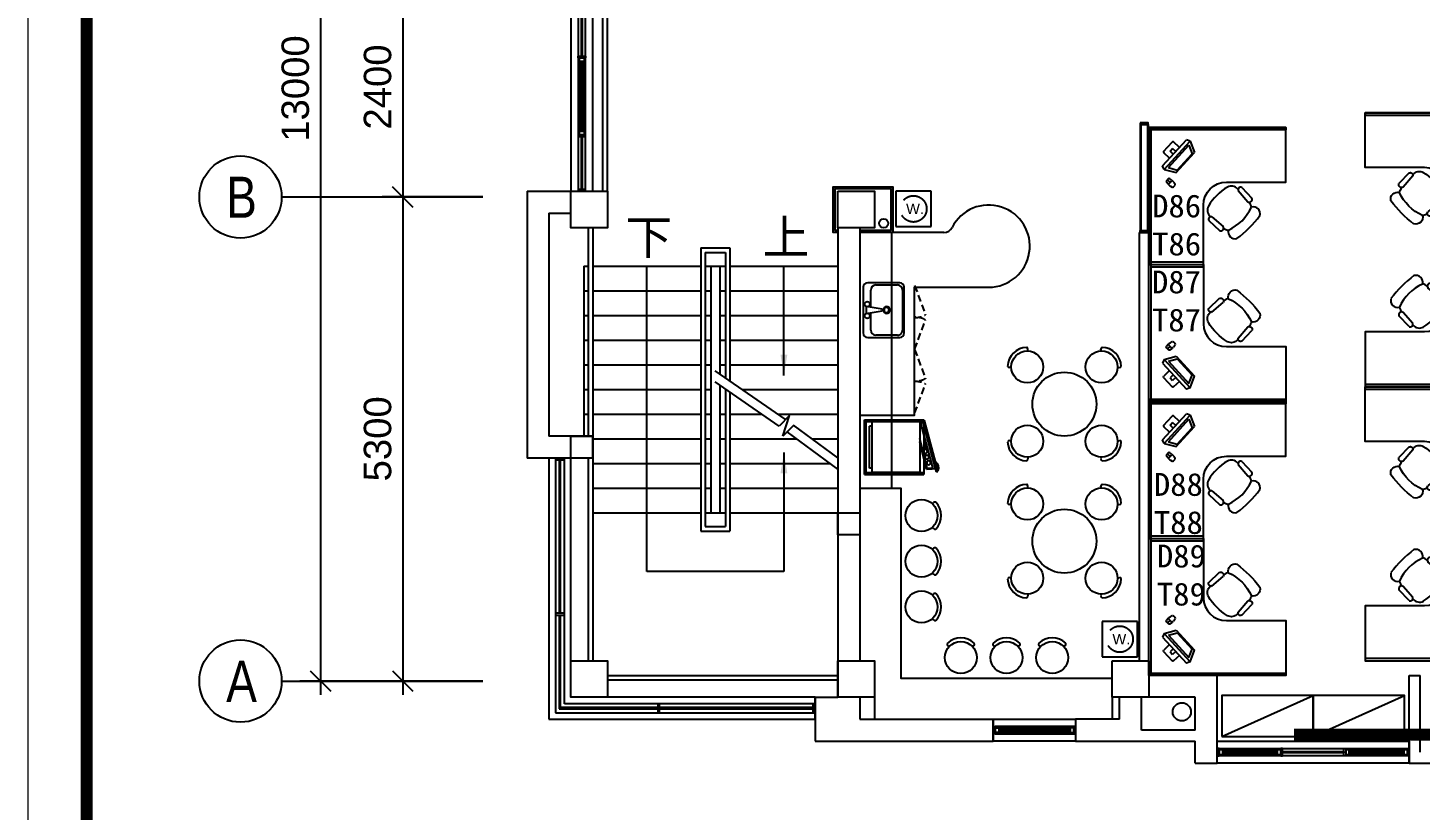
# Model space of a CAD drawing. Header units: millimetres. Extents: x 526420 to 928802, y 401925 to 509768.
# Drawn here: x 737686 to 752917, y 418366 to 426931 of the extents above; entities that cross this region are included whole.
import ezdxf
from ezdxf.enums import TextEntityAlignment as Align

# ---------------------------------------------------------------- set-up
doc = ezdxf.new("R2010")
doc.units = ezdxf.units.MM
doc.header["$LTSCALE"] = 3000
doc.header["$MEASUREMENT"] = 0
for name, pattern in [('CENTER', [2, 1.25, -0.25, 0.25, -0.25]), ('DASH', [0.35, 0.25, -0.1]), ('DASHED2', [0.375, 0.25, -0.125]), ('HIDDEN', [0.375, 0.25, -0.125]), ('TRATTEGGIATA2', [0.375, 0.25, -0.125])]:
    doc.linetypes.add(name, pattern=pattern)
doc.layers.get('0').update_dxf_attribs({"linetype": 'CONTINUOUS'})
for name, color, linetype in [('A', 7, 'CONTINUOUS'), ('D-WALL', 7, 'CONTINUOUS'), ('D-WINDOW', 7, 'CONTINUOUS'), ('P-FURNI-A', 7, 'CONTINUOUS'), ('P-FURNI-I', 7, 'CONTINUOUS'), ('P-STAIR', 7, 'CONTINUOUS'), ('P-TEXT', 7, 'CONTINUOUS'), ('P-WALL', 7, 'CONTINUOUS'), ('窗台线', 7, 'CONTINUOUS')]:
    doc.layers.add(name, color=color, linetype=linetype)
doc.styles.add('Arial', font='ARIAL.TTF')
doc.styles.get("Standard").update_dxf_attribs({"font": 'romans.shx', "width": 0.65, "bigfont": 'hzfs1.shx'})
doc.styles.add('TITLE', font='ARIAL.TTF')
doc.dimstyles.new('ARROW-N150', dxfattribs={"dimscale": 150, "dimtxt": 2.5, "dimasz": 1.5, "dimexe": 1.5, "dimexo": 1.5, "dimgap": 0.8, "dimtad": 1, "dimdec": 0, "dimdsep": 46, "dimtxsty": 'Arial', "dimblk": 'ARCHTICK', "dimcen": 0, "dimdle": 1, "dimclrd": 6, "dimclre": 6, "dimclrt": 2, "dimadec": 0, "dimazin": 0, "dimtfac": 1, "dimtdec": 0, "dimtofl": 0, "dimtmove": 2, "dimatfit": 3, "dimfxl": 0, "dimtolj": 1, "dimtzin": 0, "dimarcsym": 0})

# ---------------------------------------------------------------- blocks, each defined once
blk = doc.blocks.new('_ArchTick')
at = {"color": 0, "linetype": 'ByBlock', "const_width": 0.15}
blk.add_lwpolyline([(-0.5, -0.5), (0.5, 0.5)], dxfattribs=at)
blk = doc.blocks.new('1000')
at = {"layer": 'P-FURNI-I', "ltscale": 100}
blk.add_line((28802, 29151), (29802, 29601), dxfattribs=at)
blk.add_lwpolyline([(28802, 29151), (29802, 29151), (29802, 29601), (28802, 29601)], close=True, dxfattribs=at)
blk = doc.blocks.new('01')
at = {"layer": 'P-FURNI-I'}
for p, q in [((432934, 369923), (432939, 369761)), ((432977, 369943), (432978, 369937)), ((432977, 369943), (432978, 369937)), ((432986, 369927), (432999, 369766)), ((433392, 369927), (433379, 369766)), ((433401, 369943), (433400, 369937)), ((433443, 369923), (433439, 369761))]:
    blk.add_line(p, q, dxfattribs=at)
for centre, radius, start, end in [((433065, 369951), 88.6, 106.1087, 185), ((433189, 369430), 624, 76.275, 103.725), ((433312, 369951), 88.6, 355, 73.8913), ((432961, 369914), 27.9, 26.0431, 161.2838), ((433417, 369914), 27.9, 18.7162, 153.9569), ((432968, 369773), 31.7, 202.1564, 347.1337), ((433049, 369631), 76.4, 120.3927, 239.6073), ((433165, 369775), 177, 188.0952, 206.382), ((433189, 370167), 503, 249.209, 290.791), ((433329, 369631), 76.4, 300.3927, 59.6073), ((433210, 369775), 177, 333.7878, 352.6653), ((433410, 369773), 31.7, 192.8663, 337.8436), ((433189, 370937), 1384, 262.5907, 277.4093)]:
    blk.add_arc(centre, radius, start, end, dxfattribs=at)
blk = doc.blocks.new('fgh')
at = {"layer": 'P-FURNI-I', "color": 8}
for p, q in [((2881731, 1539677), (2881748, 1539717)), ((2881748, 1539717), (2882135, 1539717)), ((2882151, 1539677), (2882135, 1539717)), ((2881731, 1539677), (2882152, 1539677)), ((2881731, 1539677), (2881793, 1539557)), ((2881775, 1539657), (2882108, 1539657)), ((2881775, 1539657), (2881820, 1539569)), ((2881793, 1539557), (2882090, 1539557)), ((2881820, 1539569), (2882063, 1539569)), ((2882108, 1539657), (2882063, 1539569)), ((2882152, 1539677), (2882090, 1539557))]:
    blk.add_line(p, q, dxfattribs=at)
at = {"layer": 'P-FURNI-I', "color": 8, "linetype": 'ByBlock'}
for p, q in [((2881861, 1539717), (2881861, 1539805)), ((2881871, 1539815), (2882011, 1539815)), ((2881921, 1539717), (2881921, 1539766)), ((2881921, 1539766), (2881961, 1539766)), ((2881961, 1539717), (2881961, 1539766)), ((2882021, 1539717), (2882021, 1539805)), ((2881640, 1539536), (2881644, 1539564)), ((2881640, 1539536), (2881640, 1539516)), ((2881686, 1539573), (2881653, 1539573)), ((2881670, 1539573), (2881670, 1539533)), ((2881700, 1539536), (2881696, 1539564)), ((2881700, 1539536), (2881700, 1539516)), ((2881641, 1539504), (2881647, 1539481)), ((2881698, 1539504), (2881692, 1539481))]:
    blk.add_line(p, q, dxfattribs=at)
for centre, radius, start, end in [((2881871, 1539805), 10, 90, 180), ((2882011, 1539805), 10, 0, 90), ((2881670, 1539666), 133, 256.9768, 283.0232), ((2881653, 1539563), 10, 90, 171.897), ((2881686, 1539563), 10, 8.103, 90), ((2881690, 1539516), 50, 180, 194.3434), ((2881657, 1539483), 10, 194.3434, 270), ((2881670, 1539560), 88, 261.6292, 278.3708), ((2881682, 1539483), 10, 270, 345.6566), ((2881650, 1539516), 50, 345.6566, 0)]:
    blk.add_arc(centre, radius, start, end, dxfattribs=at)
blk = doc.blocks.new('A$C5CE27DA8')
at = {"layer": 'P-FURNI-I'}
for points in [[(1500, 6000), (1500, 4500), (900, 4500), (900, 5150, 0.414213), (650, 5400), (0, 5400), (0, 6000), (1500, 6000)], [(1500, 3000), (1500, 4500), (900, 4500), (900, 3850, -0.414213), (650, 3600), (0, 3600), (0, 3000), (1500, 3000)]]:
    blk.add_lwpolyline(points, format="xyb", close=True, dxfattribs=at)
at = {"layer": 'P-FURNI-I', "color": 8}
for points in [[(0, 6000), (0, 5975), (1500, 5975), (1500, 6000)], [(1475, 3000), (1500, 3000), (1500, 6000), (1475, 6000)], [(900, 4475), (900, 4525), (1475, 4525), (1475, 4475)], [(0, 3025), (0, 3000), (1500, 3000), (1500, 3025)]]:
    blk.add_lwpolyline(points, close=True, dxfattribs=at)
at = {"layer": 'P-FURNI-I', "color": 8, "xscale": -1, "rotation": 312.5296455919008}
blk.add_blockref('fgh', (814667, -3158865), dxfattribs=at)
at = {"layer": 'P-FURNI-I', "color": 6, "extrusion": (0, 0, -1), "zscale": -1, "rotation": 44.99999999999079}
blk.add_blockref('01', (-45398, -562724), dxfattribs=at)
at = {"layer": 'P-FURNI-I', "color": 6, "extrusion": (0, 0, -1), "xscale": -1, "zscale": -1, "rotation": 134.9999999999998}
blk.add_blockref('01', (-45398, 571724), dxfattribs=at)
at = {"layer": 'P-FURNI-I', "color": 8, "rotation": 227.4703544080915}
blk.add_blockref('fgh', (814667, 3167865), dxfattribs=at)
blk = doc.blocks.new('A$C7DD41DBC')
at = {"layer": 'P-FURNI-I', "color": 8, "linetype": 'DASHED2', "ltscale": 0.1}
for p, q in [((0, 350), (119, 30)), ((0, -350), (119, -30))]:
    blk.add_line(p, q, dxfattribs=at)
for centre, start, end in [((12, 202), 266.678, 301.9801), ((12, -202), 58.0199, 93.322)]:
    blk.add_arc(centre, 203, start, end, dxfattribs=at)

msp = doc.modelspace()

# ---------------------------------------------------------------- linework, layer by layer
at = {"color": 0, "ltscale": 0.7}
for p, q in [((740887, 432929), (740887, 419629)), ((741787, 427629), (741787, 424929)), ((741787, 425229), (741787, 419629)), ((742662, 425079), (741562, 425079)), ((742662, 425079), (741562, 425079)), ((742662, 419779), (740662, 419779)), ((742662, 419779), (741562, 419779))]:
    msp.add_line(p, q, dxfattribs=at)
at = {"color": 0, "linetype": 'ByBlock'}
for p, q in [((741674, 425192), (741899, 424967)), ((741899, 424967), (741674, 425192)), ((740774, 419892), (740999, 419667)), ((741674, 419892), (741899, 419667))]:
    msp.add_line(p, q, dxfattribs=at)
at = {"color": 0, "linetype": 'CENTER'}
for p, q in [((740462, 425079), (742662, 425079)), ((740462, 419779), (742662, 419779))]:
    msp.add_line(p, q, dxfattribs=at)
at = {"color": 0, "ltscale": 5}
for centre in [(740012, 425079), (740012, 419779)]:
    msp.add_circle(centre, 450, dxfattribs=at)
at = {"color": 7, "ltscale": 0.7}
for centre, radius in [((747047, 424791), 50), ((750310, 419442), 100)]:
    msp.add_circle(centre, radius, dxfattribs=at)
at = {"layer": 'A', "linetype": 'ByBlock', "lineweight": 0}
for points in [[(793109, 442890), (737686, 442890), (737686, 403321), (793109, 403321)], [(738330, 403965), (792465, 403965), (792465, 442246), (738330, 442246)]]:
    msp.add_lwpolyline(points, close=True, dxfattribs=at)
at = {"layer": 'A', "linetype": 'ByBlock', "lineweight": 0, "const_width": 129}
msp.add_lwpolyline([(738330, 403965), (792465, 403965), (792465, 442246), (738330, 442246)], close=True, dxfattribs=at)
msp.add_lwpolyline([(751537, 419192), (782805, 419199)], dxfattribs=at)
at = {"layer": 'D-WALL', "color": 7, "ltscale": 0.7}
for p, q in [((743147, 425141), (743627, 425141)), ((743147, 425141), (743147, 422221)), ((743387, 424901), (743627, 424901)), ((743387, 424901), (743387, 422461)), ((746547, 424741), (746547, 419601)), ((749847, 420001), (749847, 424691)), ((749847, 424691), (749947, 424691)), ((749847, 424691), (749947, 424691)), ((749947, 420001), (749947, 424691)), ((743867, 422461), (743387, 422461)), ((743867, 422221), (743867, 422461)), ((743867, 422221), (743147, 422221)), ((750697, 419841), (749947, 419841)), ((750697, 418881), (750697, 419841)), ((752797, 419841), (752917, 419841)), ((752797, 418881), (752797, 419841)), ((752797, 419841), (752917, 419841)), ((752917, 419001), (752917, 419841)), ((746297, 419601), (746547, 419601)), ((746297, 419601), (746297, 419121)), ((746787, 419601), (746787, 419361)), ((746947, 419601), (746947, 419361)), ((749547, 419601), (749547, 419361)), ((749627, 419361), (749627, 419601)), ((749867, 419241), (749867, 419601)), ((750457, 419601), (749947, 419601)), ((750457, 419241), (750457, 419601)), ((746787, 419361), (748247, 419361)), ((748247, 419361), (748247, 419121)), ((749147, 419361), (749147, 419121)), ((749627, 419361), (749147, 419361)), ((750457, 419241), (749867, 419241)), ((746297, 419121), (748247, 419121)), ((749147, 419121), (750457, 419121)), ((750457, 418881), (750457, 419121)), ((750457, 418881), (750697, 418881)), ((752797, 418881), (753347, 418881))]:
    msp.add_line(p, q, dxfattribs=at)
at = {"layer": 'D-WALL', "color": 0, "ltscale": 0.7}
for p, q in [((746787, 424741), (746787, 420001)), ((750697, 419841), (749947, 419841))]:
    msp.add_line(p, q, dxfattribs=at)
at = {"layer": 'D-WALL', "color": 7, "ltscale": 100}
for p, q in [((749547, 420001), (749947, 420001)), ((749547, 419601), (749547, 420001)), ((749947, 420001), (749947, 419601)), ((749947, 419601), (749547, 419601))]:
    msp.add_line(p, q, dxfattribs=at)
for points in [[(743627, 425141), (744027, 425141), (744027, 424741), (743627, 424741)], [(743627, 422461), (743867, 422461), (743867, 422221), (743627, 422221)], [(746547, 421621), (746787, 421621), (746787, 421381), (746547, 421381)], [(743627, 420001), (744027, 420001), (744027, 419601), (743627, 419601)], [(746547, 420001), (746947, 420001), (746947, 419601), (746547, 419601)]]:
    msp.add_lwpolyline(points, close=True, dxfattribs=at)
at = {"layer": 'D-WALL', "color": 0, "ltscale": 100}
msp.add_lwpolyline([(746547, 425141), (746947, 425141), (746947, 424741), (746547, 424741)], close=True, dxfattribs=at)
at = {"layer": 'D-WINDOW', "color": 0, "ltscale": 0.7}
for p, q in [((743627, 427221), (743627, 425141)), ((749127, 419281), (748267, 419281)), ((748267, 419281), (748267, 419201)), ((748267, 419266), (748307, 419266)), ((748267, 419216), (748267, 419266)), ((748307, 419216), (748267, 419216)), ((748267, 419201), (749127, 419201)), ((748307, 419266), (748307, 419216)), ((749087, 419266), (748307, 419266)), ((748307, 419266), (748307, 419216)), ((749087, 419249), (748307, 419249)), ((748307, 419249), (748307, 419234)), ((748307, 419234), (749087, 419234)), ((748307, 419216), (749087, 419216)), ((749127, 419266), (749087, 419266)), ((749087, 419266), (749087, 419216)), ((749087, 419216), (749087, 419266)), ((749087, 419234), (749087, 419249)), ((749087, 419216), (749127, 419216)), ((749147, 419281), (749127, 419281)), ((749127, 419281), (749127, 419201)), ((749127, 419201), (749127, 419281)), ((749127, 419216), (749127, 419266)), ((749127, 419201), (749147, 419201)), ((749147, 419201), (749147, 419281)), ((749147, 419121), (748247, 419121)), ((750717, 419041), (750697, 419041)), ((750697, 419041), (750697, 418961)), ((750717, 418961), (750717, 419041)), ((750717, 419041), (752777, 419041)), ((750717, 418961), (750717, 419041)), ((750757, 419026), (750717, 419026)), ((750717, 419026), (750717, 418976)), ((750757, 418976), (750757, 419026)), ((750757, 419026), (751352, 419026)), ((750757, 418976), (750757, 419026)), ((750757, 419009), (751352, 419009)), ((750757, 418994), (750757, 419009)), ((751352, 419026), (751352, 418976)), ((751392, 419026), (751352, 419026)), ((751352, 419026), (751352, 418976)), ((751352, 419009), (751352, 418994)), ((751412, 419041), (751392, 419041)), ((751392, 419041), (751392, 418961)), ((751392, 418976), (751392, 419026)), ((751412, 418961), (751412, 419041)), ((751412, 419009), (752082, 419009)), ((751412, 418994), (751412, 419009)), ((752082, 418961), (752082, 419041)), ((752082, 419041), (752102, 419041)), ((752082, 419009), (752082, 418994)), ((752102, 419041), (752102, 418961)), ((752142, 419026), (752102, 419026)), ((752102, 419026), (752102, 418976)), ((752142, 418976), (752142, 419026)), ((752142, 419026), (752737, 419026)), ((752142, 418976), (752142, 419026)), ((752142, 419009), (752737, 419009)), ((752142, 418994), (752142, 419009)), ((752737, 419026), (752737, 418976)), ((752737, 419009), (752737, 418994)), ((752777, 419041), (752777, 418961)), ((750697, 418961), (750717, 418961)), ((752797, 418881), (750697, 418881)), ((750717, 418976), (750757, 418976)), ((752777, 418961), (750717, 418961)), ((751352, 418994), (750757, 418994)), ((751352, 418976), (750757, 418976)), ((751352, 418976), (751392, 418976)), ((751392, 418961), (751412, 418961)), ((752082, 418994), (751412, 418994)), ((752102, 418961), (752082, 418961)), ((752102, 418976), (752142, 418976)), ((752737, 418994), (752142, 418994)), ((752737, 418976), (752142, 418976))]:
    msp.add_line(p, q, dxfattribs=at)
at = {"layer": 'D-WINDOW', "color": 0}
for p, q in [((743627, 422221), (743387, 422221)), ((743387, 422221), (743387, 419361)), ((743557, 422201), (743457, 422201)), ((743457, 422201), (743457, 419431)), ((743514, 422201), (743499, 422201)), ((743499, 422201), (743499, 420521)), ((743514, 420521), (743514, 422201)), ((743557, 419531), (743557, 422201)), ((743627, 419601), (743627, 422221)), ((743457, 420521), (743457, 420501)), ((743557, 420521), (743457, 420521)), ((743457, 420501), (743557, 420501)), ((743499, 420501), (743499, 419474)), ((743514, 419489), (743514, 420501)), ((743557, 420501), (743557, 420521)), ((743499, 419474), (744577, 419474)), ((744577, 419489), (743514, 419489)), ((746277, 419531), (743557, 419531)), ((746297, 419601), (743627, 419601)), ((744597, 419531), (744577, 419531)), ((744577, 419531), (744577, 419431)), ((744597, 419431), (744597, 419531)), ((746277, 419489), (744597, 419489)), ((744597, 419474), (746277, 419474)), ((746277, 419431), (746277, 419531)), ((746277, 419474), (746277, 419489)), ((746297, 419361), (746297, 419601)), ((743387, 419361), (746297, 419361)), ((743457, 419431), (746277, 419431)), ((744577, 419431), (744597, 419431))]:
    msp.add_line(p, q, dxfattribs=at)
at = {"layer": 'D-WINDOW', "color": 0, "ltscale": 0.7}
for points in [[(743707, 427201), (743707, 425161), (743787, 425161), (743787, 427201)], [(743739, 427201), (743739, 426621), (743754, 426621), (743754, 427201)], [(743739, 426561), (743739, 425801), (743754, 425801), (743754, 426561)], [(743739, 425741), (743739, 425161), (743754, 425161), (743754, 425741)]]:
    msp.add_lwpolyline(points, close=True, dxfattribs=at)
at = {"layer": 'D-WINDOW', "color": 7, "ltscale": 0.7}
for points in [[(743787, 426621), (743787, 426601), (743707, 426601), (743707, 426621)], [(743772, 426601), (743772, 426561), (743722, 426561), (743722, 426601)], [(743722, 426561), (743722, 425801), (743772, 425801), (743772, 426561)], [(743787, 425741), (743787, 425761), (743707, 425761), (743707, 425741)], [(743772, 425801), (743772, 425761), (743722, 425761), (743722, 425801)]]:
    msp.add_lwpolyline(points, close=True, dxfattribs=at)
at = {"layer": 'D-WINDOW', "color": 2, "ltscale": 0.7}
for points in [[(743787, 425141), (743787, 425161), (743707, 425161), (743707, 425141)], [(748247, 419281), (748267, 419281), (748267, 419201), (748247, 419201)], [(752737, 418976), (752777, 418976), (752777, 419026), (752737, 419026)], [(752797, 418961), (752777, 418961), (752777, 419041), (752797, 419041)]]:
    msp.add_lwpolyline(points, close=True, dxfattribs=at)
at = {"layer": 'D-WINDOW', "color": 2}
for points in [[(743457, 422221), (743457, 422201), (743557, 422201), (743557, 422221)], [(746277, 419431), (746297, 419431), (746297, 419531), (746277, 419531)]]:
    msp.add_lwpolyline(points, close=True, dxfattribs=at)
at = {"layer": 'P-FURNI-A', "color": 0, "ltscale": 100}
for points in [[(746547, 424691), (746497, 424691), (746497, 425191), (747147, 425191), (747147, 424691), (746787, 424691)], [(746547, 424711), (746517, 424711), (746517, 425171), (747127, 425171), (747127, 424711), (746787, 424711)]]:
    msp.add_lwpolyline(points, dxfattribs=at)
at = {"layer": 'P-FURNI-I', "color": 0, "linetype": 'DASH'}
for p, q in [((747566, 425141), (747182, 425141)), ((747182, 425141), (747182, 424757)), ((747566, 424757), (747566, 425141)), ((747182, 424757), (747566, 424757)), ((749823, 420430), (749439, 420430)), ((749439, 420430), (749439, 420046)), ((749823, 420046), (749823, 420430)), ((749439, 420046), (749823, 420046))]:
    msp.add_line(p, q, dxfattribs=at)
at = {"layer": 'P-FURNI-I', "color": 0, "ltscale": 2}
msp.add_line((747707, 424691), (746787, 424691), dxfattribs=at)
at = {"layer": 'P-FURNI-I', "color": 0}
for p, q in [((746824, 424091), (746824, 423591)), ((747224, 424141), (746874, 424141)), ((747274, 423591), (747274, 424091)), ((746874, 423541), (747224, 423541)), ((748625, 423393), (748625, 423412)), ((749426, 423393), (749425, 423412)), ((749426, 423393), (749425, 423412)), ((748444, 423212), (748425, 423211)), ((749607, 423212), (749626, 423211)), ((749607, 423212), (749626, 423211)), ((748444, 422411), (748425, 422411)), ((748444, 422411), (748425, 422411)), ((749607, 422411), (749626, 422411)), ((748625, 422230), (748625, 422211)), ((748625, 422230), (748625, 422211)), ((749426, 422230), (749425, 422211)), ((748625, 421893), (748625, 421912)), ((748625, 421893), (748625, 421912)), ((749426, 421893), (749425, 421912)), ((747581, 421719), (747594, 421733)), ((748444, 421712), (748425, 421711)), ((748444, 421712), (748425, 421711)), ((749607, 421712), (749626, 421711)), ((747581, 421463), (747594, 421449)), ((747581, 421219), (747594, 421233)), ((747581, 420963), (747594, 420949)), ((748444, 420911), (748425, 420911)), ((749607, 420911), (749626, 420911)), ((749607, 420911), (749626, 420911)), ((747581, 420719), (747594, 420733)), ((748625, 420730), (748625, 420711)), ((749426, 420730), (749425, 420711)), ((749426, 420730), (749425, 420711)), ((747581, 420463), (747594, 420449)), ((747764, 420156), (747750, 420169)), ((748020, 420156), (748034, 420169)), ((748264, 420156), (748250, 420169)), ((748520, 420156), (748534, 420169)), ((748764, 420156), (748750, 420169)), ((749020, 420156), (749034, 420169))]:
    msp.add_line(p, q, dxfattribs=at)
at = {"layer": 'P-FURNI-I', "color": 0, "linetype": 'Continuous'}
for p, q in [((746907, 423875), (746907, 424060)), ((746963, 424116), (747198, 424116)), ((747253, 424060), (747253, 423621)), ((746907, 423622), (746907, 423808)), ((747198, 423566), (746963, 423566))]:
    msp.add_line(p, q, dxfattribs=at)
at = {"layer": 'P-FURNI-I', "color": 0, "linetype": 'ByBlock', "extrusion": (0, 0, -1)}
for p, q in [((746855, 423879), (746855, 423803)), ((746880, 423879), (747033, 423854)), ((747033, 423829), (746880, 423803)), ((747033, 423854), (747033, 423829))]:
    msp.add_line(p, q, dxfattribs=at)
at = {"layer": 'P-FURNI-I', "color": 0, "extrusion": (1.22461e-16, -4.53902e-23, -1)}
for p, q in [((746837, 422641), (747487, 422641)), ((746837, 422041), (746837, 422641)), ((746847, 422061), (746847, 422621)), ((746857, 422061), (746857, 422621)), ((746893, 422111), (746893, 422571)), ((746924, 422571), (746893, 422571)), ((746924, 422621), (747442, 422621)), ((746924, 422061), (746924, 422621)), ((746931, 422621), (747415, 422621)), ((747442, 422621), (747442, 422061)), ((747452, 422603), (747476, 422610)), ((747452, 422603), (747587, 422101)), ((747476, 422610), (747611, 422107)), ((747477, 422629), (747492, 422633)), ((747627, 422069), (747477, 422629)), ((747487, 422641), (747487, 422041)), ((747492, 422633), (747642, 422073)), ((747503, 422510), (747503, 422533)), ((747503, 422316), (747503, 422413)), ((747527, 422323), (747487, 422323)), ((747503, 422240), (747503, 422274)), ((747559, 422323), (747553, 422323)), ((746924, 422111), (746893, 422111)), ((747442, 422061), (746924, 422061)), ((747587, 422101), (747611, 422107)), ((747627, 422069), (747642, 422073)), ((747642, 422086), (747639, 422095)), ((746837, 422041), (747487, 422041))]:
    msp.add_line(p, q, dxfattribs=at)
at = {"layer": 'P-FURNI-I', "color": 0, "linetype": 'TRATTEGGIATA2', "extrusion": (1.22461e-16, -4.53902e-23, -1)}
msp.add_line((746837, 422621), (747487, 422621), dxfattribs=at)
at = {"layer": 'P-FURNI-I', "color": 0, "linetype": 'Continuous', "extrusion": (1.22461e-16, -4.53902e-23, -1)}
for p, q in [((747525, 422105), (747442, 422436)), ((747517, 422095), (747443, 422397)), ((746837, 422061), (747487, 422061)), ((747577, 422098), (747517, 422095)), ((747582, 422108), (747525, 422105))]:
    msp.add_line(p, q, dxfattribs=at)
at = {"layer": 'P-FURNI-I', "color": 0, "linetype": 'DASHED2', "ltscale": 50}
msp.add_lwpolyline([(746787, 421891), (747137, 421891), (747137, 424691), (746787, 424691)], dxfattribs=at)
at = {"layer": 'P-FURNI-I', "color": 0, "ltscale": 2}
msp.add_lwpolyline([(746787, 422691), (746787, 422691), (747387, 422691), (747387, 424091), (748197, 424091)], dxfattribs=at)
at = {"layer": 'P-FURNI-I', "color": 0, "ltscale": 100}
msp.add_lwpolyline([(746787, 421891), (747237, 421891), (747237, 419811), (749547, 419811)], dxfattribs=at)
at = {"layer": 'P-FURNI-I', "color": 0, "linetype": 'HIDDEN', "ltscale": 0.5}
for centre in [(747374, 424949), (749631, 420238)]:
    msp.add_circle(centre, 144, dxfattribs=at)
at = {"layer": 'P-FURNI-I', "color": 0}
for centre, radius in [((746868, 423905), 28.4), ((746868, 423778), 28.4), ((748619, 423218), 175), ((749432, 423218), 175), ((749432, 423218), 175), ((748619, 422405), 175), ((748619, 422405), 175), ((749432, 422405), 175), ((747462, 421591), 175), ((748619, 421718), 175), ((748619, 421718), 175), ((749432, 421718), 175), ((747462, 421091), 175), ((748619, 420905), 175), ((749432, 420905), 175), ((749432, 420905), 175), ((747462, 420591), 175), ((747892, 420036), 175), ((748392, 420036), 175), ((748892, 420036), 175)]:
    msp.add_circle(centre, radius, dxfattribs=at)
at = {"layer": 'P-FURNI-I', "color": 0, "ltscale": 2}
for centre in [(749025, 422811), (749025, 421311)]:
    msp.add_circle(centre, 350, dxfattribs=at)
at = {"layer": 'P-FURNI-I', "color": 0, "extrusion": (1.22461e-16, -4.53902e-23, -1)}
for centre in [(-747506, 422295), (-747521, 422230), (-747540, 422169)]:
    msp.add_circle(centre, 21, dxfattribs=at)
at = {"layer": 'P-FURNI-I', "color": 0, "ltscale": 0.7}
for centre, radius, end in [((748197, 424541), 450, 152.9643), ((747707, 424791), 100, 332.9643)]:
    msp.add_arc(centre, radius, 270, end, dxfattribs=at)
at = {"layer": 'P-FURNI-I', "color": 0}
for centre, radius, start, end in [((746874, 424091), 50, 90, 180), ((747224, 424091), 50, 0, 90), ((746874, 423591), 50, 180, 270), ((747224, 423591), 50, 270, 0), ((748619, 423218), 215, 91.7716, 178.2284), ((748604, 423413), 21.9, 358.0633, 67.2403), ((749447, 423413), 21.9, 112.7597, 181.9367), ((749447, 423413), 21.9, 112.7597, 181.9367), ((749432, 423218), 215, 1.7716, 88.2284), ((749432, 423218), 215, 1.7716, 88.2284), ((748424, 423233), 21.9, 202.7597, 271.9367), ((749627, 423233), 21.9, 268.0633, 337.2403), ((749627, 423233), 21.9, 268.0633, 337.2403), ((748424, 422390), 21.9, 88.0633, 157.2403), ((748424, 422390), 21.9, 88.0633, 157.2403), ((748619, 422405), 215, 181.7716, 268.2284), ((748619, 422405), 215, 181.7716, 268.2284), ((749432, 422405), 215, 271.7716, 358.2284), ((749627, 422390), 21.9, 22.7597, 91.9367), ((748604, 422210), 21.9, 292.7597, 1.9367), ((748604, 422210), 21.9, 292.7597, 1.9367), ((749447, 422210), 21.9, 178.0633, 247.2403), ((748619, 421718), 215, 91.7716, 178.2284), ((748619, 421718), 215, 91.7716, 178.2284), ((748604, 421913), 21.9, 358.0633, 67.2403), ((748604, 421913), 21.9, 358.0633, 67.2403), ((749447, 421913), 21.9, 112.7597, 181.9367), ((749432, 421718), 215, 1.7716, 88.2284), ((747610, 421718), 21.9, 67.7597, 136.9367), ((747462, 421591), 215, 316.7716, 43.2284), ((748424, 421733), 21.9, 202.7597, 271.9367), ((748424, 421733), 21.9, 202.7597, 271.9367), ((749627, 421733), 21.9, 268.0633, 337.2403), ((747610, 421464), 21.9, 223.0633, 292.2403), ((747610, 421218), 21.9, 67.7597, 136.9367), ((747462, 421091), 215, 316.7716, 43.2284), ((747610, 420964), 21.9, 223.0633, 292.2403), ((748424, 420890), 21.9, 88.0633, 157.2403), ((748619, 420905), 215, 181.7716, 268.2284), ((749432, 420905), 215, 271.7716, 358.2284), ((749432, 420905), 215, 271.7716, 358.2284), ((749627, 420890), 21.9, 22.7597, 91.9367), ((749627, 420890), 21.9, 22.7597, 91.9367), ((747610, 420718), 21.9, 67.7597, 136.9367), ((747462, 420591), 215, 316.7716, 43.2284), ((748604, 420710), 21.9, 292.7597, 1.9367), ((749447, 420710), 21.9, 178.0633, 247.2403), ((749447, 420710), 21.9, 178.0633, 247.2403), ((747610, 420464), 21.9, 223.0633, 292.2403), ((747892, 420036), 215, 46.7716, 133.2284), ((748392, 420036), 215, 46.7716, 133.2284), ((748892, 420036), 215, 46.7716, 133.2284), ((747765, 420185), 21.9, 157.7597, 226.9367), ((748019, 420185), 21.9, 313.0633, 22.2403), ((748265, 420185), 21.9, 157.7597, 226.9367), ((748519, 420185), 21.9, 313.0633, 22.2403), ((748765, 420185), 21.9, 157.7597, 226.9367), ((749019, 420185), 21.9, 313.0633, 22.2403)]:
    msp.add_arc(centre, radius, start, end, dxfattribs=at)
at = {"layer": 'P-FURNI-I', "color": 0, "linetype": 'Continuous'}
for centre, start, end in [((746963, 424060), 90, 180), ((747198, 424060), 0, 90), ((746963, 423622), 180, 269.96), ((747198, 423621), 269.96, 0)]:
    msp.add_arc(centre, 55.6, start, end, dxfattribs=at)
at = {"layer": 'P-FURNI-I', "color": 0, "extrusion": (1.22461e-16, -4.53902e-23, -1)}
for radius, start, end in [(83.4, 129.8756, 200.1244), (78.4, 135.4644, 194.5356)]:
    msp.add_arc((-747564, 422115), radius, start, end, dxfattribs=at)
at = {"layer": 'P-FURNI-I', "color": 0, "linetype": 'Continuous', "extrusion": (0, 0, -1)}
for major_axis in [(-26.9, 26.9), (-19.9, 19.9)]:
    msp.add_ellipse((747080, 423842), major_axis=major_axis, ratio=1, dxfattribs=at)
at = {"layer": 'P-STAIR', "color": 0}
for p, q in [((743977, 425141), (743977, 427221)), ((744027, 425141), (744027, 427221))]:
    msp.add_line(p, q, dxfattribs=at)
at = {"layer": 'P-STAIR', "color": 7}
for p, q in [((743817, 424741), (743817, 422461)), ((743867, 424741), (743867, 421621)), ((745047, 424521), (745047, 421421)), ((745047, 424521), (745367, 424521)), ((745367, 424521), (745367, 423064)), ((745097, 424471), (745097, 421471)), ((745097, 424471), (745317, 424471)), ((745317, 424471), (745317, 423096)), ((743767, 424321), (743767, 422461)), ((743767, 424321), (743817, 424321)), ((743867, 424321), (745047, 424321)), ((745097, 424321), (745257, 424321)), ((745157, 424321), (745157, 421621)), ((745257, 424321), (745317, 424321)), ((745257, 424321), (745257, 423140)), ((745367, 424321), (746547, 424321)), ((743767, 424051), (743817, 424051)), ((743867, 424051), (745047, 424051)), ((745097, 424051), (745157, 424051)), ((745257, 424051), (745317, 424051)), ((745367, 424051), (746547, 424051)), ((743767, 423781), (743817, 423781)), ((743867, 423781), (745047, 423781)), ((745097, 423781), (745157, 423781)), ((745257, 423781), (745317, 423781)), ((745367, 423781), (746547, 423781)), ((743767, 423511), (743817, 423511)), ((743867, 423511), (745047, 423511)), ((745097, 423511), (745157, 423511)), ((745257, 423511), (745317, 423511)), ((745367, 423511), (746547, 423511)), ((743767, 423241), (743817, 423241)), ((743867, 423241), (745047, 423241)), ((745097, 423241), (745157, 423241)), ((745257, 423241), (745317, 423241)), ((745367, 423241), (746547, 423241)), ((743767, 422971), (743817, 422971)), ((743867, 422971), (745047, 422971)), ((745097, 422971), (745157, 422971)), ((745257, 423016), (745257, 421621)), ((745317, 422972), (745317, 421471)), ((745501, 422971), (746547, 422971)), ((745367, 422942), (745367, 421421)), ((743767, 422701), (743817, 422701)), ((743867, 422701), (745047, 422701)), ((745097, 422701), (745157, 422701)), ((745257, 422701), (745317, 422701)), ((745367, 422701), (745715, 422701)), ((745891, 422701), (746547, 422701)), ((743867, 422431), (745047, 422431)), ((745097, 422431), (745157, 422431)), ((745257, 422431), (745317, 422431)), ((745367, 422431), (746094, 422431)), ((746263, 422431), (746547, 422431)), ((743817, 422221), (743817, 420001)), ((743867, 422221), (743867, 420001)), ((743867, 422161), (745047, 422161)), ((745097, 422161), (745157, 422161)), ((745257, 422161), (745317, 422161)), ((745367, 422161), (746463, 422161)), ((743867, 421891), (745047, 421891)), ((745097, 421891), (745157, 421891)), ((745257, 421891), (745317, 421891)), ((745367, 421891), (746547, 421891)), ((743867, 421621), (745047, 421621)), ((745097, 421621), (745317, 421621)), ((745367, 421621), (746547, 421621)), ((745097, 421471), (745317, 421471)), ((745047, 421421), (745367, 421421)), ((744027, 419841), (746547, 419841)), ((744027, 419791), (746547, 419791))]:
    msp.add_line(p, q, dxfattribs=at)
at = {"layer": 'P-STAIR', "color": 7, "ltscale": 0.7}
for p, q in [((745972, 422645), (745204, 423176)), ((745904, 422571), (745204, 423055)), ((746019, 422687), (745904, 422571)), ((745944, 422459), (746019, 422687)), ((746062, 422579), (745944, 422459)), ((746547, 422099), (745991, 422507)), ((746547, 422223), (746060, 422580))]:
    msp.add_line(p, q, dxfattribs=at)
at = {"layer": 'P-WALL', "color": 7, "ltscale": 2}
for p, q in [((749854, 425871), (749854, 424711)), ((749860, 425871), (749860, 424711)), ((749934, 425871), (749934, 424711)), ((749940, 425871), (749940, 424711))]:
    msp.add_line(p, q, dxfattribs=at)
for points in [[(749854, 425891), (749854, 425871), (749940, 425871), (749940, 425891)], [(749854, 424691), (749854, 424711), (749940, 424711), (749940, 424691)]]:
    msp.add_lwpolyline(points, close=True, dxfattribs=at)
at = {"layer": '窗台线', "color": 0, "ltscale": 0.7}
for p, q in [((743867, 425141), (743867, 427221)), ((743627, 425141), (743867, 425141)), ((748247, 419361), (749147, 419361)), ((748247, 419121), (748247, 419361)), ((749147, 419361), (749147, 419121)), ((750697, 419121), (752797, 419121)), ((750697, 418881), (750697, 419121))]:
    msp.add_line(p, q, dxfattribs=at)
at = {"layer": '窗台线', "color": 6, "ltscale": 0.7}
msp.add_line((752797, 419121), (752797, 418881), dxfattribs=at)

# ---------------------------------------------------------------- block references
at = {"layer": 'P-FURNI-I', "color": 7, "ltscale": 0.7}
for p in [(752314, 420001), (752314, 417001)]:
    msp.add_blockref('A$C5CE27DA8', p, dxfattribs=at)
at = {"layer": 'P-FURNI-I', "color": 7, "ltscale": 0.7, "xscale": -1}
for p in [(751447, 419841), (751447, 416841)]:
    msp.add_blockref('A$C5CE27DA8', p, dxfattribs=at)
at = {"layer": 'P-FURNI-I', "color": 0, "linetype": 'DASHED2', "ltscale": 0.1}
msp.add_blockref('A$C7DD41DBC', (747387, 423761), dxfattribs=at)
at = {"layer": 'P-FURNI-I', "color": 0, "linetype": 'DASHED2', "ltscale": 0.1, "xscale": -1, "rotation": 180}
msp.add_blockref('A$C7DD41DBC', (747387, 423061), dxfattribs=at)
at = {"layer": 'P-FURNI-I', "color": 7}
for p in [(721945, 390020), (721945, 390020), (722945, 390020), (722945, 390020)]:
    msp.add_blockref('1000', p, dxfattribs=at)

# ---------------------------------------------------------------- texts
at = {"color": 0, "style": 'Arial'}
for s, p in [('13000', (740761, 425684)), ('2400', (741661, 425817)), ('5300', (741661, 421965))]:
    msp.add_text(s, height=300, rotation=90, dxfattribs=at).set_placement(p)
at = {"color": 0, "style": 'Arial', "width": 0.8}
for s, p in [('B', (739856, 424851)), ('A', (739856, 419551))]:
    msp.add_text(s, height=450, dxfattribs=at).set_placement(p)
at = {"layer": 'P-FURNI-I', "color": 0, "linetype": 'DASH', "style": 'TITLE'}
for p in [(747293, 424892), (749550, 420181)]:
    msp.add_text('W.', height=115.2, dxfattribs=at).set_placement(p)
at = {"layer": 'P-FURNI-I', "color": 6, "ltscale": 0.7, "char_height": 250, "attachment_point": 1}
for s, insert, width in [('{\\fKaiTi_GB2312|b0|i0|c134|p49;\\W1.05;\\C3;D86\\PT86}', (749985, 425106), 339.37), ('{\\fKaiTi_GB2312|b0|i0|c134|p49;\\W1.05;\\C3;D87\\PT87}', (749983, 424274), 596.97), ('{\\fKaiTi_GB2312|b0|i0|c134|p49;\\W1.05;\\C3;D88\\PT88}', (750004, 422057), 339.37), ('{\\fKaiTi_GB2312|b0|i0|c134|p49;\\W1.05;\\C3;D89\\PT89}', (750037, 421273), 339.37)]:
    msp.add_mtext(s, dxfattribs=dict(at, insert=insert, width=width))
at = {"layer": 'P-TEXT', "color": 7, "style": 'Arial'}
for s, p in [('下', (744736, 424453)), ('上', (746236, 424453))]:
    msp.add_text(s, height=375, dxfattribs=at).set_placement(p, align=Align.RIGHT)

# ---------------------------------------------------------------- leaders
at = {"layer": 'P-TEXT', "color": 7}
for points in [[(745957, 422280), (745957, 420979), (744457, 420979), (744457, 424321)], [(745957, 423126), (745957, 424321)]]:
    msp.add_leader(points, dimstyle='ARROW-N150', dxfattribs=at)

doc.saveas('drawing.dxf')
